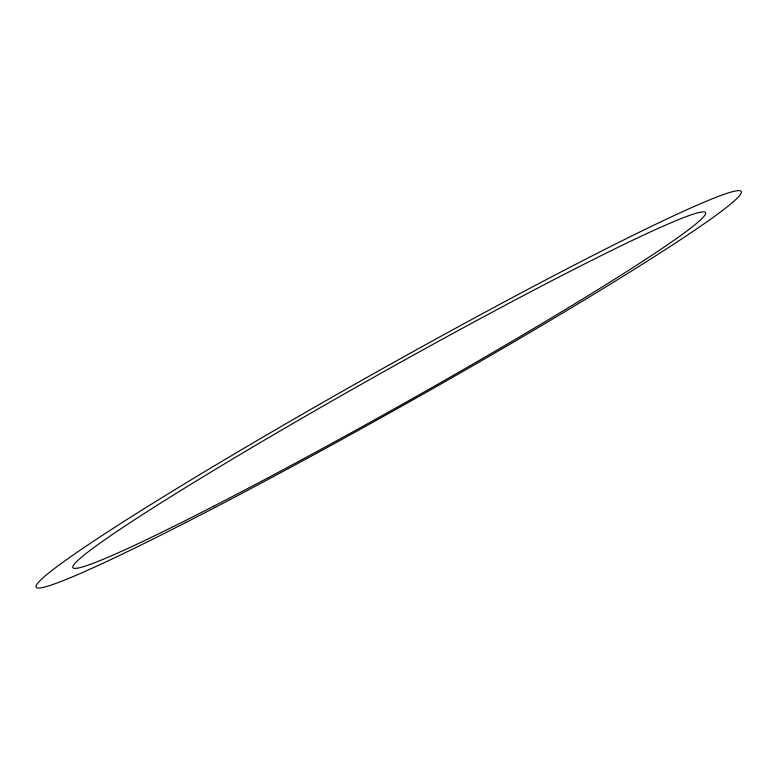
<?xml version="1.0" encoding="UTF-8"?>
<svg xmlns="http://www.w3.org/2000/svg" width="779" height="779" viewBox="0 0 779 779"><rect width="100%" height="100%" fill="white"/><g stroke="black" fill="none" stroke-linecap="round" stroke-linejoin="round"><path stroke-width="1.17" d="M186.23 522.3A404.262 21.043 -29.3 0 0 740.05 194.984A404.262 21.043 -29.3 0 0 239.883 450.681A404.262 21.043 -29.3 0 0 186.23 522.3M213.738 506.184A362.761 18.784 -29.3 0 0 705.024 214.926A362.761 18.784 -29.3 0 0 248.803 449.366A362.761 18.784 -29.3 0 0 213.738 506.184"/></g></svg>
